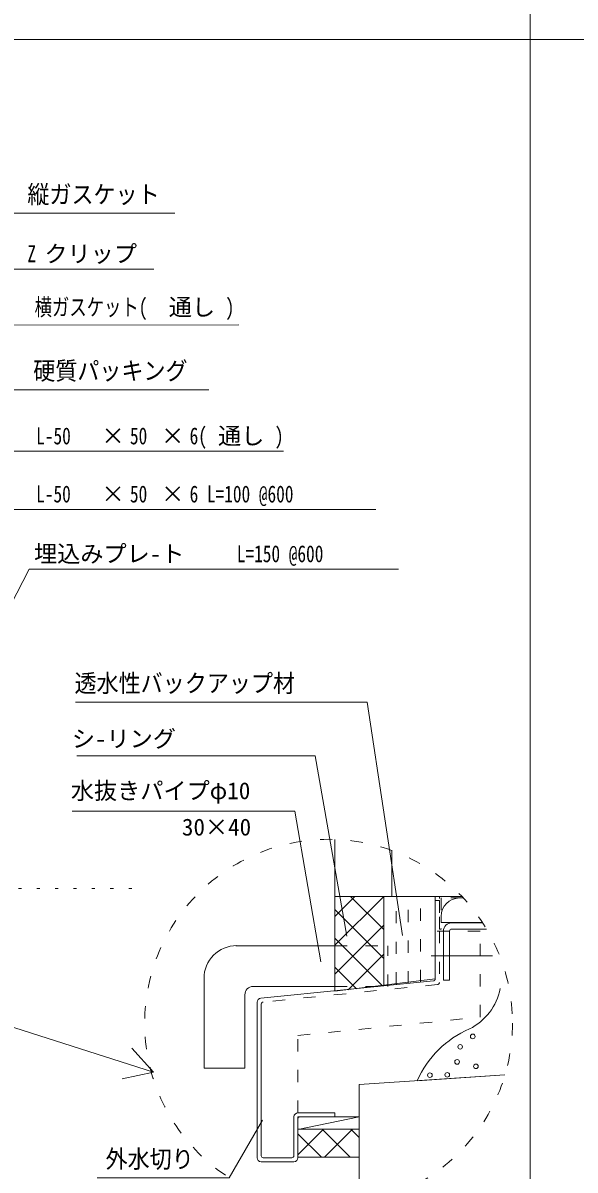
# Model space of a CAD drawing. Units: millimetres, scale not verified. Extents: x -1209 to 1209, y -852 to 852.
# Drawn here: x -860 to -590, y -571 to -10 of the extents above; entities that cross this region are included whole.
import ezdxf
from ezdxf.enums import TextEntityAlignment as Align

# ---------------------------------------------------------------- set-up
doc = ezdxf.new("R2010")
doc.units = ezdxf.units.MM
doc.header["$LTSCALE"] = 3
doc.linetypes.add('USER2', pattern=[5, 2, -3])
doc.linetypes.add('USER8', pattern=[3, 0.5, -2.5])
for name, color, linetype, lineweight in [('0-1_0-0WAKU', 7, 'Continuous', 18), ('0-2_0-1AL', 5, 'Continuous', 18), ('0-3_0-2SUNPO', 7, 'Continuous', 18), ('0-4_0-3STEEL', 6, 'Continuous', 18), ('0-5_0-4KANAMONO', 6, 'Continuous', 18), ('0-6_0-5FUKUSIZA', 3, 'Continuous', 18), ('0-7_0-6HIFUKU', 4, 'Continuous', 18), ('0-8_0-7KUTAI', 6, 'Continuous', 18), ('0-B_F-F_J_ADD', 6, 'USER8', 18)]:
    doc.layers.add(name, color=color, linetype=linetype, lineweight=lineweight)
doc.styles.add('ＭＳ ゴシック', font='')
doc.styles.get('ＭＳ ゴシック').set_extended_font_data('MS Gothic')

msp = doc.modelspace()

# ---------------------------------------------------------------- linework, layer by layer
at = {"layer": '0-1_0-0WAKU'}
for p, q in [((-612, 850), (-612, -799)), ((-1207, -17.85), (1207, -17.85))]:
    msp.add_line(p, q, dxfattribs=at)
at = {"layer": '0-2_0-1AL'}
for p, q in [((-707.635, -409.546), (-707.635, -437.423)), ((-679.635, -415.016), (-679.635, -437.423)), ((-645.501, -437.423), (-707.635, -437.423))]:
    msp.add_line(p, q, dxfattribs=at)
at = {"layer": '0-3_0-2SUNPO'}
for p, q in [((-926.496, -102.912), (-785.849, -102.912)), ((-889.33, -130.287), (-796.16, -130.287)), ((-754.594, -157.571), (-872.9, -157.627)), ((-769.205, -189.3), (-872.877, -189.3)), ((-876.684, -219.46), (-732.802, -219.46)), ((-873.643, -247.909), (-687.604, -247.909)), ((-911.313, -382.014), (-857.223, -277.172)), ((-857.223, -277.172), (-676.396, -277.172)), ((-691.738, -342.342), (-834.562, -342.342)), ((-674.419, -456.585), (-691.738, -342.342)), ((-717.276, -368.576), (-833.884, -368.576)), ((-701.706, -456.966), (-717.276, -368.576)), ((-727.202, -395.754), (-836.154, -395.754)), ((-714.46, -469.45), (-727.202, -395.754)), ((-1008.6, -455.637), (-796.371, -523.451)), ((-806.92, -511.85), (-796.371, -523.451)), ((-811.692, -526.786), (-796.371, -523.451))]:
    msp.add_line(p, q, dxfattribs=at)
msp.add_lwpolyline([(-742.964, -547.012), (-759.291, -575.29), (-823.91, -575.29)], dxfattribs=at)
at = {"layer": '0-3_0-2SUNPO', "linetype": 'USER2'}
msp.add_circle((-710.671, -499.495), 90, dxfattribs=at)
at = {"layer": '0-4_0-3STEEL'}
for p, q in [((-644.748, -438.223), (-646.631, -438.223)), ((-644.748, -438.223), (-646.631, -438.223)), ((-644.748, -438.223), (-646.631, -438.223)), ((-655.631, -447.224), (-655.631, -450.223)), ((-655.631, -447.224), (-655.631, -450.223)), ((-635.356, -450.223), (-655.631, -450.223)), ((-635.356, -450.223), (-655.631, -450.223)), ((-654.44, -478.523), (-654.44, -454.437)), ((-654.44, -478.523), (-654.44, -454.437)), ((-650.44, -450.437), (-635.217, -450.437)), ((-650.44, -450.437), (-635.217, -450.437)), ((-650.438, -453.434), (-633.351, -453.434)), ((-650.438, -453.434), (-633.351, -453.434))]:
    msp.add_line(p, q, dxfattribs=at)
msp.add_lwpolyline([(-654.44, -478.523), (-651.438, -478.523), (-651.438, -454.434)], dxfattribs=at)
msp.add_lwpolyline([(-654.44, -478.523), (-651.438, -478.523), (-651.438, -454.434)], dxfattribs=at)
for centre, radius in [((-646.631, -447.224), 9), ((-646.631, -447.224), 9), ((-646.631, -447.224), 9), ((-650.44, -454.437), 4), ((-650.44, -454.437), 4), ((-650.438, -454.434), 1), ((-650.438, -454.434), 1)]:
    msp.add_arc(centre, radius, 90, 180, dxfattribs=at)
at = {"layer": '0-5_0-4KANAMONO', "linetype": 'USER2'}
for p, q in [((-656.435, -439.423), (-656.435, -479.615)), ((-656.435, -439.423), (-656.435, -479.615)), ((-707.635, -461.606), (-681.635, -461.623)), ((-681.635, -481.623), (-681.635, -461.623)), ((-657.335, -480.61), (-742.744, -489.183)), ((-657.335, -480.61), (-742.744, -489.183)), ((-707.635, -481.606), (-681.635, -481.642))]:
    msp.add_line(p, q, dxfattribs=at)
at = {"layer": '0-5_0-4KANAMONO'}
for p, q in [((-755.993, -461.579), (-707.635, -461.593)), ((-771.635, -521.571), (-771.635, -477.575)), ((-747.815, -481.582), (-707.635, -481.593)), ((-743.839, -487.27), (-659.336, -478.795)), ((-743.839, -487.27), (-659.336, -478.795)), ((-751.635, -521.576), (-751.635, -485.577)), ((-745.64, -565.435), (-745.64, -489.26)), ((-745.64, -565.435), (-745.64, -489.26)), ((-743.644, -490.178), (-743.644, -564.44)), ((-743.644, -490.178), (-743.644, -564.44)), ((-771.635, -521.571), (-751.635, -521.576)), ((-727.64, -564.44), (-727.64, -545.435)), ((-727.64, -564.44), (-727.64, -545.435)), ((-725.64, -546.432), (-725.64, -564.631)), ((-725.64, -546.439), (-725.64, -565.435)), ((-742.644, -565.44), (-728.64, -565.44)), ((-742.644, -565.44), (-728.64, -565.44)), ((-727.64, -567.435), (-743.64, -567.435)), ((-727.64, -567.435), (-743.64, -567.435))]:
    msp.add_line(p, q, dxfattribs=at)
at = {"layer": '0-5_0-4KANAMONO', "linetype": 'USER2'}
for points in [[(-644.748, -438.223), (-655.635, -438.223), (-655.635, -453.423), (-656.435, -453.423), (-656.435, -437.423), (-645.501, -437.423)], [(-644.748, -438.223), (-655.635, -438.223), (-655.635, -453.423), (-656.435, -453.423), (-656.435, -437.423), (-645.501, -437.423)], [(-658.435, -477.8), (-658.435, -439.423), (-656.435, -439.423)], [(-658.435, -477.8), (-658.435, -439.423), (-656.435, -439.423)], [(-725.643, -543.435), (-725.643, -505.549), (-636.439, -496.597), (-636.439, -454.436), (-658.435, -454.436)], [(-725.643, -543.435), (-725.643, -505.549), (-636.439, -496.597), (-636.439, -454.436), (-658.435, -454.436)]]:
    msp.add_lwpolyline(points, dxfattribs=at)
at = {"layer": '0-5_0-4KANAMONO'}
msp.add_lwpolyline([(-725.64, -543.435), (-707.638, -543.435), (-707.638, -545.439), (-724.64, -545.439)], dxfattribs=at)
msp.add_lwpolyline([(-725.64, -543.435), (-707.638, -543.435), (-707.638, -545.439), (-724.64, -545.439)], dxfattribs=at)
for centre, radius, start, end in [((-755.635, -477.575), 16, 89.98428, 180), ((-747.635, -485.577), 4, 89.98428, 180), ((-743.64, -489.26), 2, 95.72675, 180), ((-743.64, -489.26), 2, 95.72675, 180), ((-742.644, -490.178), 1, 95.73214, 180), ((-742.644, -490.178), 1, 95.73214, 180), ((-725.64, -545.435), 2, 90, 180), ((-725.64, -545.435), 2, 90, 180), ((-724.64, -546.439), 1, 90, 180), ((-724.64, -546.439), 1, 90, 180), ((-743.64, -565.435), 2, 180, 270), ((-743.64, -565.435), 2, 180, 270), ((-742.644, -564.44), 1, 180, 270), ((-742.644, -564.44), 1, 180, 270), ((-728.64, -564.44), 1, 270, 0), ((-728.64, -564.44), 1, 270, 0), ((-727.64, -565.435), 2, 270, 0), ((-727.64, -565.435), 2, 270, 0)]:
    msp.add_arc(centre, radius, start, end, dxfattribs=at)
at = {"layer": '0-5_0-4KANAMONO', "linetype": 'USER2'}
for centre, start in [((-659.435, -477.8), 275.72675), ((-659.435, -477.8), 275.72675), ((-657.435, -479.615), 275.73214), ((-657.435, -479.615), 275.73214)]:
    msp.add_arc(centre, 1, start, 0, dxfattribs=at)
at = {"layer": '0-6_0-5FUKUSIZA'}
for p, q in [((-707.635, -447.265), (-697.794, -437.423)), ((-707.635, -461.407), (-683.651, -437.423)), ((-707.635, -483.797), (-707.635, -437.423)), ((-707.635, -437.423), (-658.435, -437.423)), ((-683.635, -453.673), (-699.884, -437.423)), ((-683.635, -481.232), (-683.635, -437.423)), ((-658.435, -477.8), (-658.435, -437.423)), ((-683.635, -467.815), (-707.635, -443.815)), ((-707.635, -475.549), (-683.635, -451.549)), ((-684.294, -481.298), (-707.635, -457.957)), ((-701.077, -483.134), (-683.635, -465.691)), ((-630.48, -466.478), (-660.391, -466.478)), ((-697.008, -482.727), (-707.635, -472.099)), ((-707.635, -483.797), (-658.435, -477.8)), ((-695.64, -545.439), (-725.64, -551.653)), ((-725.64, -545.439), (-725.64, -565.435)), ((-725.64, -545.439), (-695.64, -545.439)), ((-695.64, -545.439), (-725.64, -551.653)), ((-725.64, -546.432), (-725.64, -564.631)), ((-724.64, -545.439), (-695.64, -545.439)), ((-695.64, -545.225), (-695.64, -565.221)), ((-725.64, -551.439), (-695.64, -551.439)), ((-725.64, -563.994), (-713.085, -551.439)), ((-725.64, -551.439), (-695.64, -551.439)), ((-725.64, -563.994), (-713.085, -551.439)), ((-725.64, -553.784), (-714.203, -565.221)), ((-725.64, -553.784), (-714.203, -565.221)), ((-713.843, -551.439), (-700.061, -565.221)), ((-713.843, -551.439), (-700.061, -565.221)), ((-712.725, -565.221), (-698.943, -551.439)), ((-712.725, -565.221), (-698.943, -551.439)), ((-699.701, -551.439), (-695.64, -555.5)), ((-699.701, -551.439), (-695.64, -555.5)), ((-725.64, -565.221), (-695.64, -565.221)), ((-725.64, -565.221), (-695.64, -565.221))]:
    msp.add_line(p, q, dxfattribs=at)
at = {"layer": '0-6_0-5FUKUSIZA', "linetype": 'USER2'}
for p, q in [((-677.635, -480.631), (-677.635, -437.423)), ((-671.635, -480.029), (-671.635, -437.423)), ((-665.635, -479.427), (-665.635, -437.423))]:
    msp.add_line(p, q, dxfattribs=at)
at = {"layer": '0-7_0-6HIFUKU'}
for centre in [(-640.087, -506.027), (-646.272, -511.111), (-647.748, -518.492), (-638.539, -520.677), (-661.074, -525), (-652.577, -524.82)]:
    msp.add_circle(centre, 1.134, dxfattribs=at)
at = {"layer": '0-8_0-7KUTAI', "color": 4}
msp.add_line((-667.338, -527.691), (-624.318, -524.855), dxfattribs=at)
msp.add_lwpolyline([(-695.64, -588.231), (-695.64, -529.557), (-624.318, -524.855)], dxfattribs=at)
for centre, radius, start, end in [((-654.265, -477.195), 28.134, 296.55038, 348.87994), ((-622.279, -547.668), 49.288, 113.19232, 156.09062)]:
    msp.add_arc(centre, radius, start, end, dxfattribs=at)
at = {"layer": '0-B_F-F_J_ADD'}
msp.add_line((-807.008, -433.511), (-887.008, -433.511), dxfattribs=at)

# ---------------------------------------------------------------- texts
at = {"layer": '0-3_0-2SUNPO', "style": 'ＭＳ ゴシック'}
for s, height, width, p in [('縦ガスケット', 8.791, 0.9, (-858.094, -100.68)), ('Z', 8.303, 0.75, (-858.094, -129.387)), ('横ガスケット(', 8.303, 0.75, (-854.543, -155.497)), (')', 8.303, 0.75, (-761.079, -155.497)), ('硬質パッキング', 8.791, 0.9, (-855.226, -187.067)), ('L-50', 8.303, 0.75, (-853.781, -218.56)), ('6(', 8.303, 0.75, (-778.679, -218.56)), (')', 8.303, 0.75, (-736.963, -218.56)), ('50', 8.303, 0.75, (-807.883, -218.56)), ('L-50', 8.303, 0.75, (-853.781, -247.009)), ('50', 8.303, 0.75, (-807.883, -247.009)), ('6 L=100 @600', 8.303, 0.75, (-778.679, -247.009)), (' L=150 @600', 8.303, 0.75, (-759.818, -276.272)), ('透水性バックアップ材', 8.791, 0.9, (-835.023, -340.064)), ('外水切り', 8.791, 0.9, (-819.815, -573.057))]:
    msp.add_text(s, height=height, dxfattribs=dict(at, width=width)).set_placement(p, align=Align.BOTTOM_LEFT)
for s, p in [('クリップ', (-849.747, -129.387)), ('通し', (-788.884, -155.497)), ('通し', (-764.768, -218.56)), ('×', (-821.786, -218.56)), ('×', (-792.581, -218.56)), ('×', (-821.786, -247.009)), ('×', (-792.581, -247.009)), ('埋込みプレ-ト', (-854.819, -276.272)), ('シ-リング', (-836.32, -366.879)), ('水抜きパイプφ10', (-836.796, -392.336)), ('水抜きパイプφ10', (-836.796, -392.336)), ('30×40', (-782.452, -410.134))]:
    msp.add_text(s, height=8.303, dxfattribs=at).set_placement(p, align=Align.BOTTOM_LEFT)

doc.saveas('drawing.dxf')
